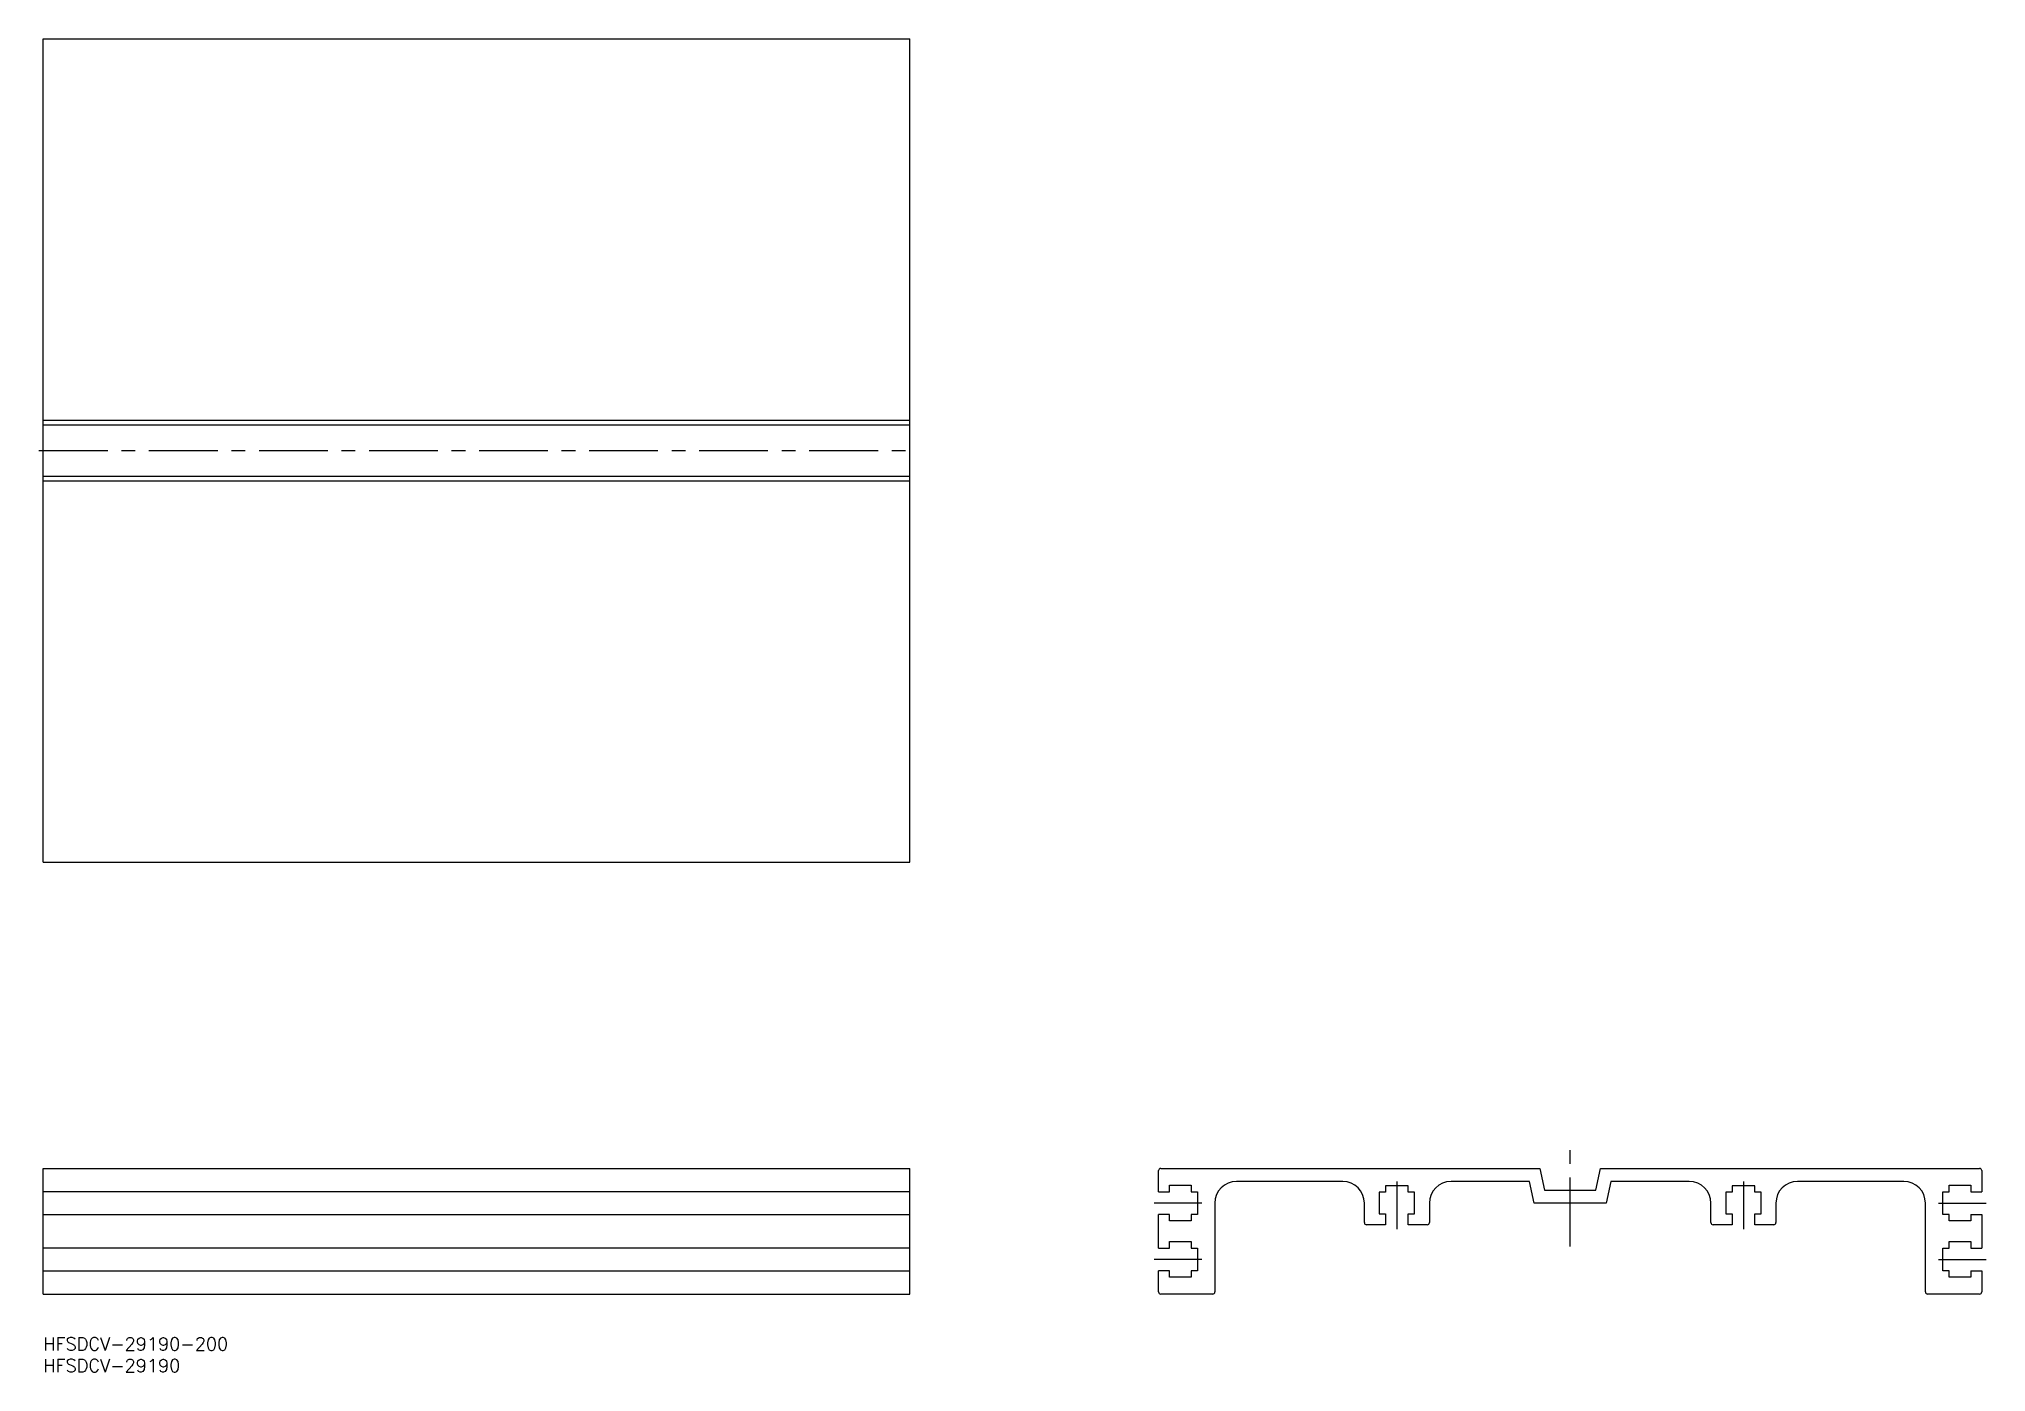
# Model space of a CAD drawing. Extents: x -1 to 448, y -8 to 300.
import ezdxf

# ---------------------------------------------------------------- set-up
doc = ezdxf.new("R2010")
doc.units = 0
doc.header["$LTSCALE"] = 0.5
doc.linetypes.add('CENTER', pattern=[50.8, 31.75, -6.35, 6.35, -6.35])
for name, color, linetype in [('MSM_CENTER', 1, 'CENTER'), ('MSM_CONTINUOUS', 7, 'CONTINUOUS'), ('MSM_PART_NUMBER', 7, 'CONTINUOUS')]:
    doc.layers.add(name, color=color, linetype=linetype)
doc.styles.get("Standard").update_dxf_attribs({"font": 'txt.shx', "height": 3, "bigfont": 'bigfont.shx'})

msp = doc.modelspace()

# ---------------------------------------------------------------- linework, layer by layer
at = {"layer": 'MSM_CENTER'}
for p, q in [((-1, 204.68), (201, 204.68)), ((352.43, 20.99), (352.43, 44.06)), ((312.43, 36), (312.43, 25)), ((392.43, 36), (392.43, 25)), ((267.43, 31), (256.43, 31)), ((437.43, 31), (448.43, 31)), ((267.43, 18), (256.43, 18)), ((437.43, 18), (448.43, 18))]:
    msp.add_line(p, q, dxfattribs=at)
at = {"layer": 'MSM_CONTINUOUS'}
for p, q in [((0, 299.68), (200, 299.68)), ((0, 109.68), (0, 299.68)), ((200, 109.68), (200, 299.68)), ((0, 211.68), (200, 211.68)), ((0, 210.58), (200, 210.58)), ((0, 198.78), (200, 198.78)), ((0, 197.68), (200, 197.68)), ((0, 109.68), (200, 109.68)), ((0, 39), (200, 39)), ((0, 10), (0, 39)), ((200, 10), (200, 39)), ((257.43, 33.6), (257.43, 38.5)), ((257.93, 39), (345.43, 39)), ((299.93, 36), (275.43, 36)), ((343.02, 36), (324.93, 36)), ((344.12, 31), (343.02, 36)), ((345.43, 39), (346.53, 34)), ((358.33, 34), (359.43, 39)), ((359.43, 39), (446.93, 39)), ((361.84, 36), (360.74, 31)), ((379.93, 36), (361.84, 36)), ((429.43, 36), (404.93, 36)), ((447.43, 38.5), (447.43, 33.6)), ((200, 33.6), (0, 33.6)), ((257.43, 33.6), (259.93, 33.6)), ((259.93, 33.6), (259.93, 35.1)), ((259.93, 35.1), (264.93, 35.1)), ((264.93, 35.1), (264.93, 33.6)), ((264.93, 33.6), (266.43, 33.6)), ((266.43, 33.6), (266.43, 28.4)), ((308.33, 33.5), (308.33, 28.5)), ((309.83, 33.5), (308.33, 33.5)), ((309.83, 35), (309.83, 33.5)), ((315.03, 35), (309.83, 35)), ((315.03, 33.5), (315.03, 35)), ((316.53, 33.5), (315.03, 33.5)), ((316.53, 28.5), (316.53, 33.5)), ((346.53, 34), (358.33, 34)), ((388.33, 33.5), (388.33, 28.5)), ((389.83, 33.5), (388.33, 33.5)), ((389.83, 35), (389.83, 33.5)), ((395.03, 35), (389.83, 35)), ((395.03, 33.5), (395.03, 35)), ((396.53, 33.5), (395.03, 33.5)), ((396.53, 28.5), (396.53, 33.5)), ((438.43, 28.4), (438.43, 33.6)), ((438.43, 33.6), (439.93, 33.6)), ((439.93, 33.6), (439.93, 35.1)), ((439.93, 35.1), (444.93, 35.1)), ((444.93, 35.1), (444.93, 33.6)), ((444.93, 33.6), (447.43, 33.6)), ((0, 28.4), (200, 28.4)), ((259.93, 28.4), (257.43, 28.4)), ((257.43, 20.6), (257.43, 28.4)), ((259.93, 26.9), (259.93, 28.4)), ((266.43, 28.4), (264.93, 28.4)), ((264.93, 28.4), (264.93, 26.9)), ((270.43, 31), (270.43, 10.5)), ((304.93, 26.5), (304.93, 31)), ((308.33, 28.5), (309.83, 28.5)), ((309.83, 28.5), (309.83, 26)), ((315.03, 28.5), (316.53, 28.5)), ((315.03, 26), (315.03, 28.5)), ((319.93, 31), (319.93, 26.5)), ((360.74, 31), (344.12, 31)), ((384.93, 26.5), (384.93, 31)), ((388.33, 28.5), (389.83, 28.5)), ((389.83, 28.5), (389.83, 26)), ((395.03, 28.5), (396.53, 28.5)), ((395.03, 26), (395.03, 28.5)), ((399.93, 31), (399.93, 26.5)), ((434.43, 10.5), (434.43, 31)), ((439.93, 28.4), (438.43, 28.4)), ((439.93, 26.9), (439.93, 28.4)), ((444.93, 28.4), (447.43, 28.4)), ((444.93, 28.4), (444.93, 26.9)), ((447.43, 28.4), (447.43, 20.6)), ((264.93, 26.9), (259.93, 26.9)), ((309.83, 26), (305.43, 26)), ((319.43, 26), (315.03, 26)), ((389.83, 26), (385.43, 26)), ((399.43, 26), (395.03, 26)), ((444.93, 26.9), (439.93, 26.9)), ((200, 20.6), (0, 20.6)), ((257.43, 20.6), (259.93, 20.6)), ((259.93, 20.6), (259.93, 22.1)), ((259.93, 22.1), (264.93, 22.1)), ((264.93, 22.1), (264.93, 20.6)), ((264.93, 20.6), (266.43, 20.6)), ((266.43, 20.6), (266.43, 15.4)), ((438.43, 15.4), (438.43, 20.6)), ((438.43, 20.6), (439.93, 20.6)), ((439.93, 20.6), (439.93, 22.1)), ((439.93, 22.1), (444.93, 22.1)), ((444.93, 22.1), (444.93, 20.6)), ((444.93, 20.6), (447.43, 20.6)), ((0, 15.4), (200, 15.4)), ((259.93, 15.4), (257.43, 15.4)), ((257.43, 10.5), (257.43, 15.4)), ((259.93, 13.9), (259.93, 15.4)), ((264.93, 13.9), (259.93, 13.9)), ((266.43, 15.4), (264.93, 15.4)), ((264.93, 15.4), (264.93, 13.9)), ((439.93, 15.4), (438.43, 15.4)), ((439.93, 13.9), (439.93, 15.4)), ((444.93, 13.9), (439.93, 13.9)), ((444.93, 15.4), (447.43, 15.4)), ((444.93, 15.4), (444.93, 13.9)), ((447.43, 15.4), (447.43, 10.5)), ((0, 10), (200, 10)), ((269.93, 10), (257.93, 10)), ((446.93, 10), (434.93, 10))]:
    msp.add_line(p, q, dxfattribs=at)
for centre, radius, start, end in [((257.93, 38.5), 0.5, 90, 180), ((275.43, 31), 5, 90, 180), ((299.93, 31), 5, 0, 90), ((324.93, 31), 5, 90, 180), ((379.93, 31), 5, 0, 90), ((404.93, 31), 5, 90, 180), ((429.43, 31), 5, 0, 90), ((446.93, 38.5), 0.5, 0, 90), ((305.43, 26.5), 0.5, 180, 270), ((319.43, 26.5), 0.5, 270, 0), ((385.43, 26.5), 0.5, 180, 270), ((399.43, 26.5), 0.5, 270, 0), ((257.93, 10.5), 0.5, 180, 270), ((269.93, 10.5), 0.5, 270, 0), ((434.93, 10.5), 0.5, 180, 270), ((446.93, 10.5), 0.5, 270, 0)]:
    msp.add_arc(centre, radius, start, end, dxfattribs=at)

# ---------------------------------------------------------------- texts
at = {"layer": 'MSM_PART_NUMBER'}
for s, p in [('HFSDCV-29190-200', (0, -3)), ('HFSDCV-29190', (0, -8))]:
    msp.add_text(s, height=3, dxfattribs=at).set_placement(p)

doc.saveas('drawing.dxf')
